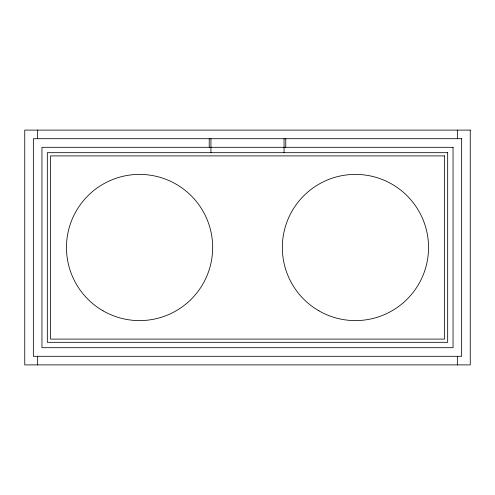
<?xml version="1.0" encoding="UTF-8"?>
<svg xmlns="http://www.w3.org/2000/svg" width="495" height="495" viewBox="0 0 495 495"><rect width="100%" height="100%" fill="white"/><g stroke="black" fill="none" stroke-linecap="round" stroke-linejoin="round"><path stroke-width="0.74" d="M457.349 130.105L457.349 138.705M457.349 356.295L457.349 364.895M285.77 138.705L285.77 147.306M284.05 138.705L284.05 152.683M210.95 138.705L210.95 152.683M209.23 138.705L209.23 147.306M37.651 130.105L37.651 138.705M37.651 356.295L37.651 364.895M470.25 130.105L24.75 130.105L24.75 364.895L470.25 364.895L470.25 130.105M461.649 138.705L33.351 138.705L33.351 356.295L461.649 356.295L461.649 138.705M453.049 147.306L41.951 147.306L41.951 347.694L453.049 347.694L453.049 147.306M447.672 152.683L47.328 152.683L47.328 342.317L447.672 342.317L447.672 152.683M444.448 155.906L50.552 155.906L50.552 339.094L444.448 339.094L444.448 155.906M318.885 310.81A73.105 73.105 0 0 0 428.54 247.5A73.105 73.105 0 0 0 318.885 184.19A73.105 73.105 0 0 0 318.885 310.81M103.016 310.81A73.105 73.105 0 0 0 212.671 247.5A73.105 73.105 0 0 0 103.016 184.19A73.105 73.105 0 0 0 103.016 310.81"/></g></svg>
